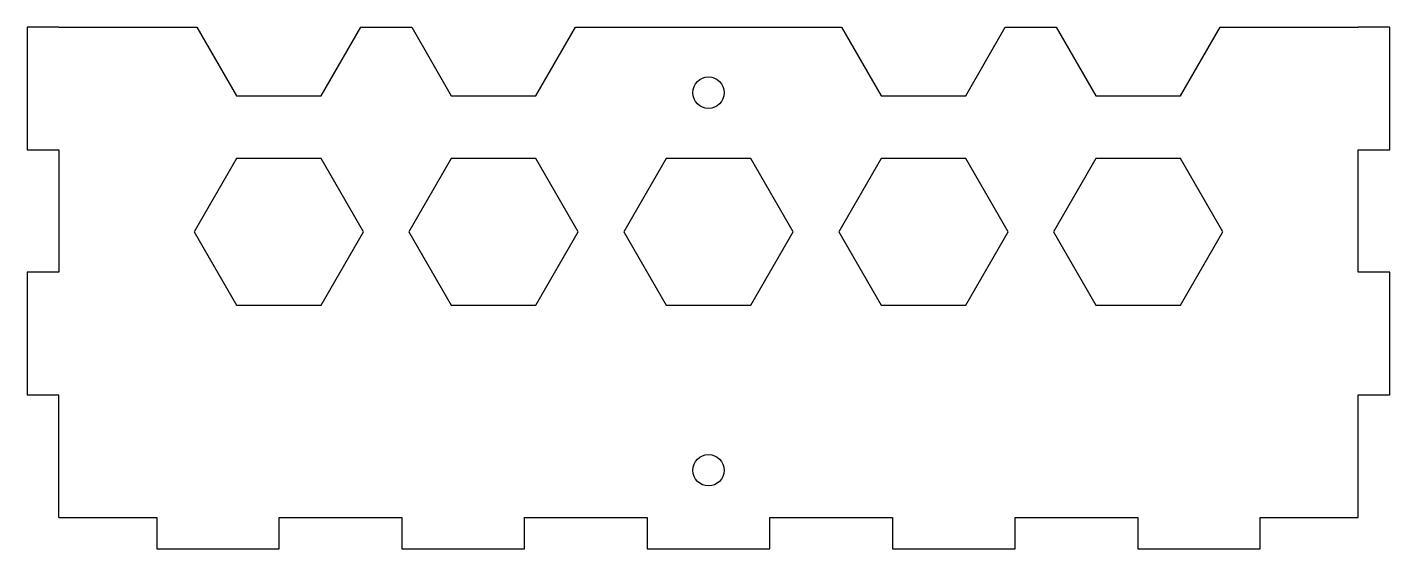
# Model space of a CAD drawing. Extents: x 231 to 361, y -132 to -82.
import ezdxf

# ---------------------------------------------------------------- set-up
doc = ezdxf.new("R2010")
doc.units = 0
doc.layers.add('VISIBLE', color=7, linetype='CONTINUOUS')

msp = doc.modelspace()

# ---------------------------------------------------------------- linework, layer by layer
at = {"layer": 'VISIBLE'}
for p, q in [((234.3, -82.05), (231.3, -82.05)), ((231.3, -82.05), (231.3, -93.75)), ((234.3, -82.05), (247.48, -82.05)), ((247.48, -82.05), (251.26, -88.6)), ((259.34, -88.6), (263.12, -82.05)), ((263.12, -82.05), (267.98, -82.05)), ((267.98, -82.05), (271.76, -88.6)), ((279.84, -88.6), (283.62, -82.05)), ((283.62, -82.05), (308.98, -82.05)), ((308.98, -82.05), (312.76, -88.6)), ((320.84, -88.6), (324.62, -82.05)), ((324.62, -82.05), (329.48, -82.05)), ((329.48, -82.05), (333.26, -88.6)), ((341.34, -88.6), (345.12, -82.05)), ((345.12, -82.05), (358.3, -82.05)), ((361.3, -82.05), (358.3, -82.05)), ((361.3, -93.75), (361.3, -82.05)), ((251.26, -88.6), (259.34, -88.6)), ((271.76, -88.6), (279.84, -88.6)), ((312.76, -88.6), (320.84, -88.6)), ((333.26, -88.6), (341.34, -88.6)), ((231.3, -93.75), (234.3, -93.75)), ((234.3, -93.75), (234.3, -105.45)), ((251.26, -94.6), (247.22, -101.6)), ((259.34, -94.6), (251.26, -94.6)), ((263.38, -101.6), (259.34, -94.6)), ((271.76, -94.6), (267.72, -101.6)), ((279.84, -94.6), (271.76, -94.6)), ((283.88, -101.6), (279.84, -94.6)), ((292.26, -94.6), (288.22, -101.6)), ((300.34, -94.6), (292.26, -94.6)), ((304.38, -101.6), (300.34, -94.6)), ((312.76, -94.6), (308.72, -101.6)), ((320.84, -94.6), (312.76, -94.6)), ((324.88, -101.6), (320.84, -94.6)), ((333.26, -94.6), (329.22, -101.6)), ((341.34, -94.6), (333.26, -94.6)), ((345.38, -101.6), (341.34, -94.6)), ((358.3, -105.45), (358.3, -93.75)), ((358.3, -93.75), (361.3, -93.75)), ((247.22, -101.6), (251.26, -108.6)), ((259.34, -108.6), (263.38, -101.6)), ((267.72, -101.6), (271.76, -108.6)), ((279.84, -108.6), (283.88, -101.6)), ((288.22, -101.6), (292.26, -108.6)), ((300.34, -108.6), (304.38, -101.6)), ((308.72, -101.6), (312.76, -108.6)), ((320.84, -108.6), (324.88, -101.6)), ((329.22, -101.6), (333.26, -108.6)), ((341.34, -108.6), (345.38, -101.6)), ((234.3, -105.45), (231.3, -105.45)), ((231.3, -105.45), (231.3, -117.15)), ((361.3, -105.45), (358.3, -105.45)), ((361.3, -117.15), (361.3, -105.45)), ((251.26, -108.6), (259.34, -108.6)), ((271.76, -108.6), (279.84, -108.6)), ((292.26, -108.6), (300.34, -108.6)), ((312.76, -108.6), (320.84, -108.6)), ((333.26, -108.6), (341.34, -108.6)), ((231.3, -117.15), (234.3, -117.15)), ((234.3, -128.85), (234.3, -117.15)), ((358.3, -128.85), (358.3, -117.15)), ((358.3, -117.15), (361.3, -117.15)), ((234.3, -128.85), (243.65, -128.85)), ((243.65, -128.85), (243.65, -131.85)), ((255.35, -131.85), (255.35, -128.85)), ((255.35, -128.85), (267.05, -128.85)), ((267.05, -128.85), (267.05, -131.85)), ((278.75, -131.85), (278.75, -128.85)), ((278.75, -128.85), (290.45, -128.85)), ((290.45, -128.85), (290.45, -131.85)), ((302.15, -131.85), (302.15, -128.85)), ((302.15, -128.85), (313.85, -128.85)), ((313.85, -128.85), (313.85, -131.85)), ((325.55, -131.85), (325.55, -128.85)), ((325.55, -128.85), (337.25, -128.85)), ((337.25, -128.85), (337.25, -131.85)), ((348.95, -131.85), (348.95, -128.85)), ((348.95, -128.85), (358.3, -128.85)), ((243.65, -131.85), (255.35, -131.85)), ((267.05, -131.85), (278.75, -131.85)), ((290.45, -131.85), (302.15, -131.85)), ((313.85, -131.85), (325.55, -131.85)), ((337.25, -131.85), (348.95, -131.85))]:
    msp.add_line(p, q, dxfattribs=at)
for centre in [(296.3, -88.3), (296.3, -124.35)]:
    msp.add_circle(centre, 1.5, dxfattribs=at)

doc.saveas('drawing.dxf')
